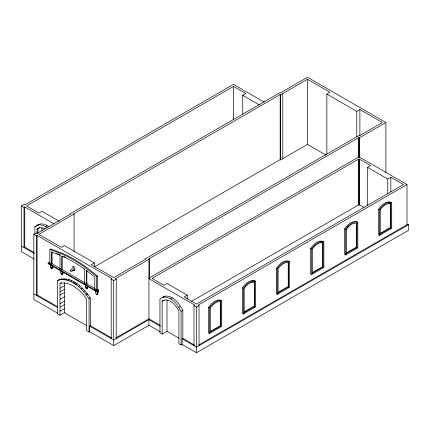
<?xml version="1.0" encoding="UTF-8"?>
<svg xmlns="http://www.w3.org/2000/svg" width="430" height="430" viewBox="0 0 430 430"><rect width="100%" height="100%" fill="white"/><g stroke="black" fill="none" stroke-linecap="round" stroke-linejoin="round"><path stroke-width="0.64" d="M74.911 269.099L74.578 270.303M71.584 268.739L70.762 270.303L70.966 269.933C70.122 272.324 70.918 269.744 70.574 271.045C70.918 272.776 74.976 268.917 73.385 270.072M74.261 270.443L74.535 270.32L73.648 270.067L74.39 270.25M208.512 307.418L210.652 304.687A13.701 7.912 -60 0 1 218.709 300.033L220.843 300.296L221.724 300.806L221.724 326.418L209.394 333.535L208.512 333.03L208.512 307.418L209.394 307.923L209.394 333.535M209.394 307.923L211.528 305.198A13.701 7.912 -60 0 1 219.59 300.543L221.724 300.806M210.275 332.014L210.275 307.961L211.899 305.913A12.454 7.192 -60 0 1 219.225 301.683L220.843 301.86L220.843 325.908L210.275 332.014L209.835 331.756L220.407 325.655L220.843 325.908M242.423 287.842L244.557 285.112A13.701 7.912 -60 0 1 252.62 280.457L254.753 280.72L255.635 281.231L255.635 306.843L243.305 313.959L242.423 313.454L242.423 287.842L243.305 288.347L243.305 313.959M243.305 288.347L245.439 285.622A13.701 7.912 -60 0 1 253.501 280.967L255.635 281.231M276.334 268.261L278.468 265.536A13.701 7.912 -60 0 1 286.525 260.881L288.664 261.144L289.546 261.65L289.546 287.267L277.21 294.383L276.334 293.873L276.334 268.261L277.21 268.772L277.21 294.383M277.21 268.772L279.349 266.041A13.701 7.912 -60 0 1 287.407 261.392L289.546 261.65M310.68 248.432L312.814 245.702A13.701 7.912 -60 0 1 320.877 241.047L323.011 241.311L323.892 241.821L323.892 267.433L311.562 274.55L310.68 274.044L310.68 248.432L311.562 248.938L311.562 274.55M311.562 248.938L313.696 246.213A13.701 7.912 -60 0 1 321.758 241.558L323.892 241.821M344.591 228.857L346.725 226.126A13.701 7.912 -60 0 1 354.788 221.471L356.921 221.735L357.803 222.245L357.803 247.857L345.473 254.974L344.591 254.469L344.591 228.857L345.473 229.362L345.473 254.974M345.473 229.362L347.607 226.637A13.701 7.912 -60 0 1 355.664 221.982L357.803 222.245M346.349 254.469L346.349 229.4L347.972 227.346A12.454 7.192 -60 0 1 355.298 223.116L356.921 223.294L356.921 248.363M378.497 209.276L380.636 206.55A13.701 7.912 -60 0 1 388.693 201.896L390.827 202.159L391.708 202.664L391.708 228.276L379.378 235.398L378.497 234.887L378.497 209.276L379.378 209.786L379.378 235.398M379.378 209.786L381.512 207.056A13.701 7.912 -60 0 1 389.575 202.401L391.708 202.664M380.26 234.887L380.26 209.819L381.883 207.771A12.454 7.192 -60 0 1 389.209 203.541L390.827 203.718L390.827 228.787M34.889 234.119L34.889 226.841L37.765 225.137L39.512 224.901A18.377 10.61 60 0 1 46.999 227.663M37.093 225.476L39.528 224.121L41.275 223.885A18.377 10.61 60 0 1 48.757 226.648M37.087 233.732L37.087 229.045L37.781 228.491A15.254 8.804 60 0 1 44.887 228.91M162.158 297.684L164.593 296.329L166.34 296.087A18.377 10.61 60 0 1 178.224 302.951L182.852 310.234L182.852 338.388L194.177 344.925M181.089 344.994L181.089 311.255L176.467 303.967A18.377 10.61 60 0 0 164.582 297.108L162.83 297.345L159.955 299.049L159.955 332.793L162.153 334.067L162.153 301.247L162.846 300.699A15.254 8.804 60 0 1 178.197 309.557L178.891 310.911L178.891 343.726L181.089 344.994L182.105 344.414L196.505 352.724L408.5 230.329L408.5 224.739L407.753 224.304L198.848 344.914M34.196 259.016L21.5 251.69L21.5 205.922L24.01 204.476L24.757 204.906L233.495 84.393L264.235 102.141M21.5 205.922L24.01 207.373L24.757 206.938L53.836 223.729M242.746 113.896L242.746 95.326L245.826 93.546L233.495 86.425L26.52 205.922L38.85 213.043L41.936 211.264L59.297 221.289M37.087 225.422L38.85 224.406M34.889 226.841L36.647 225.825M37.087 229.045L39.667 227.551M45.456 226.669L47.219 225.653M57.351 313.067L33.83 299.484L33.83 234.398L36.34 232.947L37.087 233.382L70.558 214.059L70.117 213.807L280.177 92.531L280.618 92.783L307.477 77.276L385.866 122.528L385.866 172.666M326.854 154.445L326.854 94.052L329.939 92.273L307.477 79.308L280.618 94.815L280.177 94.562L73.643 213.807L74.078 214.059L74.078 251.636M33.83 234.398L36.34 235.85L37.087 235.414L111.95 278.64L111.203 279.07L111.203 338.566M74.078 214.059L38.85 234.398L61.307 247.363L64.392 245.584L94.337 262.875L94.337 266.901M34.384 252.668L24.757 247.11L24.01 247.546L24.01 207.373M50.17 264.885L52.062 263.789L52.062 251.856L51.622 252.109L51.622 264.041L49.858 263.026L49.858 249.459L50.74 248.954L62.328 253.227A139.938 80.792 60 0 1 85.833 266.799L97.422 275.904L97.422 289.471L95.659 290.487M51.622 252.109L59.99 255.183L60.431 254.925L58.813 254.259M97.422 289.471L98.303 289.976L98.303 292.013L97.728 292.341L48.101 263.638L48.101 263.026L49.858 262.01M48.977 263.536L49.858 263.026M49.595 264.504L50.17 264.171M51.181 264.805L50.611 265.138L50.611 267.17L51.046 267.428L51.622 267.094M50.611 267.17L51.181 266.842M51.046 267.428L51.046 267.933L51.622 267.605M51.707 268.315L52.503 268.11L52.503 267.605L52.944 267.858L52.944 265.826L52.369 266.154L52.369 268.191L51.928 267.933L51.707 268.825L51.046 267.933M51.928 268.444L52.944 267.858M51.707 268.825L52.283 268.492L52.283 267.987M59.109 269.384L60.431 268.621L52.062 263.789M60.872 270.4L62.629 269.384M60.737 270.986L60.737 273.018L61.307 272.69M60.737 273.018L61.399 273.91L61.968 273.577M61.399 273.91L61.399 274.415L61.968 274.087L62.409 274.34L62.629 273.453M61.399 274.415L61.839 274.673L61.839 274.163L63.07 273.706L63.07 272.179M61.839 274.673L62.409 274.34M86.795 325.639L64.392 312.707L59.99 315.249L57.346 313.723L57.346 280.419C70.81 274.609 83.506 287.697 90.375 297.963L90.375 325.677L111.386 337.803M59.99 279.822L61.307 279.059M57.346 280.419L60.544 279.693L61.866 278.93M60.544 279.693L62.882 279.575L64.204 278.817M57.534 306.714L37.087 294.91L36.34 295.34L36.34 235.85M94.337 262.875L91.257 264.654L113.713 277.619L145.861 259.059L145.421 258.806L358.561 135.751L359.002 136.004L382.34 122.528L359.883 109.564L356.798 111.343L326.854 94.052M62.882 279.575L65.349 279.839L66.671 279.075M94.659 288.385L86.849 283.875L86.849 270.185L86.408 270.438L86.408 284.128L84.651 283.112L84.651 269.142L85.092 268.884M59.99 315.249L59.99 283.542L61.641 282.585M65.349 279.839L67.913 280.478L69.235 279.715M94.584 266.799L280.177 159.648L280.618 159.906L307.477 144.394L325.908 155.036M67.913 280.478L70.541 281.489L71.864 280.725M59.99 288.363L64.392 285.821M70.541 281.489L73.202 282.854L74.519 282.091M59.99 291.9L64.392 289.358M74.53 283.709L75.852 282.945M73.202 282.854L75.857 284.558L77.18 283.795M59.99 295.087L64.392 292.545M75.857 284.558L78.486 286.584L79.808 285.821M83.769 283.623L85.092 282.859L62.189 269.637L62.189 256.328M86.408 270.438L94.777 277.027L94.777 288.96L96.54 289.976L96.54 276.409L97.422 275.904M59.99 299.291L64.392 296.748M85.532 284.638L87.29 283.623M85.973 284.891L85.398 285.224L85.398 287.256L85.839 287.509L86.059 288.654L86.5 288.912L87.07 288.578L87.29 287.692L87.731 287.944L87.731 286.418M78.486 286.584L81.05 288.906L82.372 288.143M85.398 287.256L85.973 286.928M85.839 288.019L86.408 287.692M59.99 303.704L64.392 301.161M86.5 288.912L86.5 288.401L87.731 287.944M81.05 288.906L83.517 291.492L84.839 290.728M59.99 307.187L64.392 304.644M93.896 289.471L95.218 288.707M83.517 291.492L85.855 294.308L87.177 293.545M385.866 122.528L359.002 138.041L358.561 137.783L148.947 258.806L149.382 259.059L149.382 278.382L148.947 278.64L194.742 305.08L193.994 305.51L193.994 345.682M86.408 295.077L87.731 294.313M149.382 259.059L115.477 278.64L116.224 279.07L116.224 338.566M59.99 311.218L64.392 308.675M111.203 279.07L113.713 280.521L116.224 279.07M48.101 263.026L96.54 290.992L98.303 289.976M98.303 290.589L96.54 291.604L96.54 290.992M98.303 291.298L97.158 291.959L97.158 291.25M98.303 292.013L97.863 291.755L97.287 292.088L97.287 294.12L96.847 293.867L96.626 294.76L95.524 293.104L95.524 291.072M96.186 294.502L97.422 294.045L97.422 293.539L97.863 293.792L97.863 291.755M160.395 331.879L148.947 325.268L113.713 345.607L89.628 331.702L89.053 332.03L89.053 298.726L90.375 297.963M96.847 294.378L97.863 293.792M96.626 294.76L97.201 294.426L97.201 293.916M407 224.739L407 184.567L359.442 157.106L358.561 157.106L148.947 278.129L149.382 278.382M367.5 205.82L367.5 167.351L370.579 165.572L359.442 159.143L358.561 159.143L152.467 278.129L152.908 278.382L152.467 278.64L163.916 285.246L167.001 283.467L187.254 295.163L187.254 299.146M89.628 331.702L89.628 326.107L90.375 325.677M162.153 297.63L163.916 296.614M162.153 301.247L164.308 300.006M170.522 298.877L172.285 297.861M367.5 167.351L387.758 179.047L390.838 177.268L403.48 184.567L196.505 304.064L184.174 296.942L187.254 295.163M116.052 337.797L148.947 318.807L160.03 325.209M149.339 319.038L148.947 319.27L149.296 319.469L113.713 340.012L89.628 326.107M178.891 307.294L180.648 306.273M191.366 301.435L358.561 204.906L359.442 204.906L363.898 207.48M181.089 311.255L182.852 310.234M407 184.567L198.268 305.08L199.015 305.51L199.015 345.682M193.994 305.51L196.505 306.961L199.015 305.51M162.153 334.067L167.001 331.267L179.117 338.265M182.105 344.414L182.105 338.818L182.852 338.388M244.299 311.858L254.313 306.079L254.753 306.332L244.186 312.433M278.21 292.282L288.224 286.504L288.664 286.756L278.092 292.857M312.556 272.453L322.57 266.67L323.011 266.923L312.443 273.028M356.481 247.094L345.913 253.195L346.349 253.447L356.921 247.347L356.481 247.094L356.481 223.041L356.921 223.294M390.386 227.518L379.819 233.619L380.26 233.872L390.827 227.771L390.386 227.518L390.386 203.465L388.768 203.288M408.5 224.739L196.505 347.134L182.105 338.818M73.035 270.174L72.514 270.352M72.514 270.54L73.998 270.33M73.165 266.923L74.003 266.777L74.411 267.148M320.952 242.439L323.011 242.875L323.011 267.944M323.011 242.875L321.393 242.697A12.454 7.192 -60 0 0 314.061 246.927L312.443 248.975L312.443 274.044M288.664 287.772L288.664 262.703L287.041 262.526A12.454 7.192 -60 0 0 279.715 266.756L278.092 268.804L278.092 293.873M253.528 281.87L254.753 282.279L254.753 307.348M254.753 282.279L253.13 282.101A12.454 7.192 -60 0 0 245.804 286.332L244.186 288.385L244.186 313.454M49.858 249.459L61.447 253.732A139.938 80.792 60 0 1 84.952 267.304L96.54 276.409M56.653 253.431L58.276 254.033M73.213 266.718L73.793 267.073M63.796 256.409L65.398 257.151M72.428 267.057L72.165 266.901L72.471 267.078M242.746 95.326L259.526 105.017M390.386 203.465L390.827 203.718M379.819 209.566L380.26 209.819M345.913 229.142L346.349 229.4M288.664 262.703L288.224 262.45L288.224 286.504M220.843 301.86L220.407 301.602L220.407 325.655M209.835 307.703L210.275 307.961M73.38 266.923L73.638 267.062M21.5 246.094L34.201 253.426M160.395 326.284L148.947 319.673L148.947 325.268M51.842 268.239L52.283 268.492M86.629 288.326L87.07 288.578M96.761 294.174L97.201 294.426M33.83 293.894L57.351 307.471M89.053 332.03L86.408 330.503L86.408 298.796A30.326 17.506 60 0 0 77.905 289.229L73.202 285.907L68.494 283.795A30.326 17.506 60 0 0 59.99 283.542M84.651 269.142L80.904 266.546A137.45 79.356 60 0 0 65.494 257.651L61.748 255.92L61.748 269.889L59.99 268.874L59.99 255.183M85.855 294.308L89.053 298.726M390.838 177.268L390.838 191.861M387.758 179.047L387.758 193.64M359.883 109.564L359.883 135.735M359.442 137.783L359.442 157.106M359.442 159.143L359.442 204.906M359.002 138.041L359.002 157.364M359.002 159.396L359.002 205.164M358.561 137.783L358.561 157.106M358.561 159.143L358.561 204.906M356.798 111.343L356.798 136.842M322.57 242.617L322.57 266.67M307.477 79.308L307.477 144.394M282.816 93.546L282.816 158.632M280.618 94.815L280.618 159.906M280.177 94.562L280.177 159.648M254.313 282.026L254.313 306.079M233.495 86.425L233.495 119.588M196.505 306.961L196.505 352.724M167.001 299.791L167.001 331.267M148.947 259.317L148.947 318.807M113.713 280.521L113.713 345.607M97.728 291.631L97.728 292.341M87.161 286.24L87.161 288.272L86.72 288.019L86.72 288.53M64.392 282.806L64.392 312.707M62.5 272.002L62.5 274.034L62.06 273.781L62.06 274.292M41.936 227.583L41.936 230.931M37.969 228.534L37.969 233.221M37.087 235.414L37.087 294.91M24.757 206.938L24.757 247.11M251.813 281.956A12.454 7.192 -60 0 1 252.695 281.849M347.531 227.094A12.454 7.192 -60 0 1 348.413 226.185M71.815 268.272L71.815 268.272M73.046 268.82L72.643 268.895L73.046 268.82M74.739 268.39L74.471 268.234L74.739 268.39"/></g></svg>
